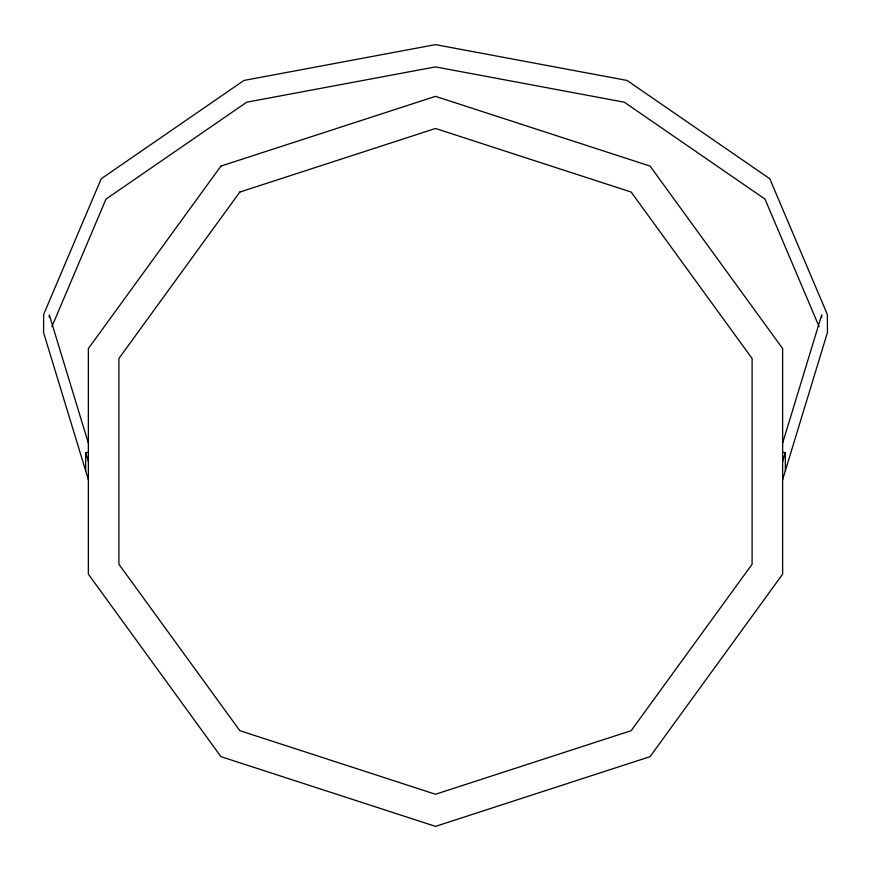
<?xml version="1.0" encoding="UTF-8"?>
<svg xmlns="http://www.w3.org/2000/svg" width="871" height="871" viewBox="0 0 871 871"><rect width="100%" height="100%" fill="white"/><g stroke="black" fill="none" stroke-linecap="round" stroke-linejoin="round"><path stroke-width="1.31" d="M49.299 317.501L49.309 314.932L88.33 443.012M85.63 470.656L85.706 452.659L88.363 452.365M782.637 443.11L821.691 314.932L821.701 317.501M782.637 461.358L785.294 452.659L782.637 452.365M782.637 479.616L827.45 332.504L827.374 314.518L769.779 178.751L627.033 80.437L435.5 44.628L243.967 80.437L101.221 178.751L43.626 314.518L43.55 332.504L88.363 479.616M51.89 326.669L106.001 199.1L246.711 102.19L435.5 66.893L624.289 102.19L764.999 199.1L819.11 326.669M85.706 452.659L88.363 461.358M785.294 452.659L785.37 470.656M220.951 166.067L88.363 348.574L88.363 574.152L220.951 756.659L435.5 826.372L650.049 756.659L782.637 574.152L782.637 348.574L650.049 166.067L435.5 96.354L220.951 166.067M239.83 192.056L118.902 358.493L118.902 564.234L239.83 730.671L435.5 794.254L631.17 730.671L752.098 564.234L752.098 358.493L631.17 192.056L435.5 128.473L239.83 192.056"/></g></svg>
